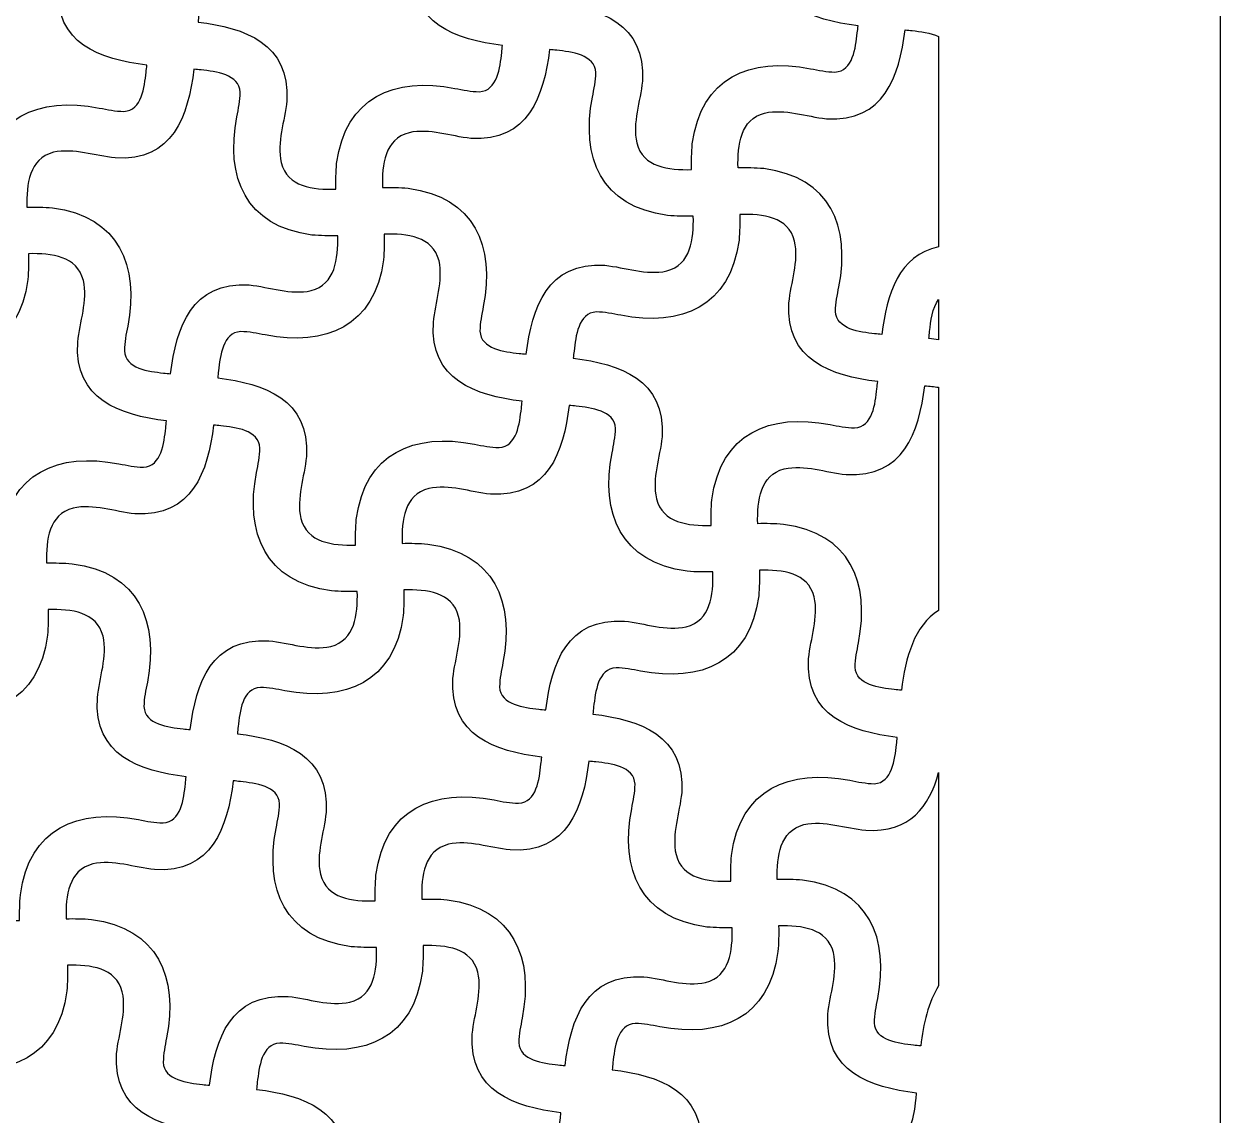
# Model space of a CAD drawing. Header units: centimetres. Extents: x 21.4 to 26.3, y -9 to 9.
# Drawn here: x 23.76 to 26.264, y -0.349 to 1.933 of the extents above; entities that cross this region are included whole.
import ezdxf

# ---------------------------------------------------------------- set-up
doc = ezdxf.new("R2010")
doc.units = ezdxf.units.CM
doc.header["$MEASUREMENT"] = 0
doc.layers.add('layer 1', color=7, linetype='Continuous')

msp = doc.modelspace()

# ---------------------------------------------------------------- linework, layer by layer
at = {"layer": 'layer 1', "color": 250, "lineweight": 30}
for points, knots in [([(26.26393, 9.00077), (24.62756, 9.00077), (22.9912, 9.00077), (21.35484, 9.00077), (21.35484, 9.00077), (21.35484, 3.53168), (21.35484, -1.93741), (21.35484, -7.4065), (21.35484, -7.4065), (21.35485, -7.4065), (21.35487, -7.4065), (21.35488, -7.4065), (21.35488, -7.4065), (21.35488, -7.93741), (21.35488, -8.46832), (21.35488, -8.99923), (21.35488, -8.99923), (21.54579, -8.99923), (21.7367, -8.99923), (21.92761, -8.99923), (21.92761, -8.99923), (21.92761, -8.91741), (21.92761, -8.83559), (21.92761, -8.75378), (21.92761, -8.75378), (22.12955, -8.75378), (22.33149, -8.75378), (22.53343, -8.75378), (22.53343, -8.75378), (22.53343, -8.5939), (22.53343, -8.43402), (22.53343, -8.27413), (22.53343, -8.27413), (22.61512, -8.27251), (22.69682, -8.27088), (22.77852, -8.26924), (22.77852, -8.26924), (22.79303, -8.31061), (22.81203, -8.34649), (22.84361, -8.37815), (22.84361, -8.37815), (22.87451, -8.40916), (22.90645, -8.42833), (22.94397, -8.43705), (22.94397, -8.43705), (22.99363, -8.4486), (23.04607, -8.44357), (23.08592, -8.4088), (23.08592, -8.4088), (23.1245, -8.37513), (23.14676, -8.32123), (23.15475, -8.2698), (23.15475, -8.2698), (23.17757, -8.27211), (23.19699, -8.27158), (23.2153, -8.26896), (23.2153, -8.26896), (23.30666, -8.25588), (23.34982, -8.19807), (23.35753, -8.11089), (23.35753, -8.11089), (23.35942, -8.08953), (23.35792, -8.06844), (23.35113, -8.04988), (23.35113, -8.04988), (23.35257, -8.05023), (23.354, -8.05059), (23.35544, -8.05095), (23.35544, -8.05095), (23.38768, -8.0621), (23.41992, -8.07324), (23.45216, -8.08439), (23.45216, -8.08439), (23.47151, -8.28195), (23.62407, -8.43577), (23.8094, -8.43577), (23.8094, -8.43577), (23.99474, -8.43577), (24.1473, -8.28195), (24.16664, -8.08439), (24.16664, -8.08439), (24.19889, -8.07324), (24.23113, -8.0621), (24.26337, -8.05095), (24.26337, -8.05095), (24.2648, -8.05059), (24.26624, -8.05023), (24.26767, -8.04988), (24.26767, -8.04988), (24.26089, -8.06844), (24.25938, -8.08953), (24.26127, -8.11089), (24.26127, -8.11089), (24.26899, -8.19807), (24.31214, -8.25588), (24.40351, -8.26896), (24.40351, -8.26896), (24.42182, -8.27158), (24.44123, -8.27211), (24.46405, -8.2698), (24.46405, -8.2698), (24.47205, -8.32123), (24.49431, -8.37513), (24.53288, -8.4088), (24.53288, -8.4088), (24.57274, -8.44357), (24.62518, -8.4486), (24.67483, -8.43705), (24.67483, -8.43705), (24.71235, -8.42833), (24.74429, -8.40916), (24.7752, -8.37815), (24.7752, -8.37815), (24.80677, -8.34649), (24.82578, -8.31061), (24.84029, -8.26924), (24.84029, -8.26924), (24.92198, -8.27088), (25.00368, -8.27251), (25.08538, -8.27413), (25.08538, -8.27413), (25.08538, -8.43402), (25.08538, -8.5939), (25.08538, -8.75378), (25.08538, -8.75378), (25.28732, -8.75378), (25.48926, -8.75378), (25.6912, -8.75378), (25.6912, -8.75378), (25.6912, -8.83559), (25.6912, -8.91741), (25.6912, -8.99923), (25.6912, -8.99923), (25.88211, -8.99923), (26.07302, -8.99923), (26.26393, -8.99923), (26.26393, -8.99923), (26.26393, -8.46832), (26.26393, -7.93741), (26.26393, -7.4065), (26.26393, -7.4065), (26.26393, -1.93741), (26.26393, 3.53168), (26.26393, 9.00077)], [0, 0, 0, 0, 0.027027, 0.027027, 0.027027, 0.027027, 0.0540541, 0.0540541, 0.0540541, 0.0540541, 0.0810811, 0.0810811, 0.0810811, 0.0810811, 0.1081081, 0.1081081, 0.1081081, 0.1081081, 0.1351351, 0.1351351, 0.1351351, 0.1351351, 0.1621622, 0.1621622, 0.1621622, 0.1621622, 0.1891892, 0.1891892, 0.1891892, 0.1891892, 0.2162162, 0.2162162, 0.2162162, 0.2162162, 0.2432432, 0.2432432, 0.2432432, 0.2432432, 0.2702703, 0.2702703, 0.2702703, 0.2702703, 0.2972973, 0.2972973, 0.2972973, 0.2972973, 0.3243243, 0.3243243, 0.3243243, 0.3243243, 0.3513514, 0.3513514, 0.3513514, 0.3513514, 0.3783784, 0.3783784, 0.3783784, 0.3783784, 0.4054054, 0.4054054, 0.4054054, 0.4054054, 0.4324324, 0.4324324, 0.4324324, 0.4324324, 0.4594595, 0.4594595, 0.4594595, 0.4594595, 0.4864865, 0.4864865, 0.4864865, 0.4864865, 0.5135135, 0.5135135, 0.5135135, 0.5135135, 0.5405405, 0.5405405, 0.5405405, 0.5405405, 0.5675676, 0.5675676, 0.5675676, 0.5675676, 0.5945946, 0.5945946, 0.5945946, 0.5945946, 0.6216216, 0.6216216, 0.6216216, 0.6216216, 0.6486486, 0.6486486, 0.6486486, 0.6486486, 0.6756757, 0.6756757, 0.6756757, 0.6756757, 0.7027027, 0.7027027, 0.7027027, 0.7027027, 0.7297297, 0.7297297, 0.7297297, 0.7297297, 0.7567568, 0.7567568, 0.7567568, 0.7567568, 0.7837838, 0.7837838, 0.7837838, 0.7837838, 0.8108108, 0.8108108, 0.8108108, 0.8108108, 0.8378378, 0.8378378, 0.8378378, 0.8378378, 0.8648649, 0.8648649, 0.8648649, 0.8648649, 0.8918919, 0.8918919, 0.8918919, 0.8918919, 0.9189189, 0.9189189, 0.9189189, 0.9189189, 0.9459459, 0.9459459, 0.9459459, 0.9459459, 1, 1, 1, 1]), ([(25.15763, 1.62872), (25.10921, 1.62758), (25.05632, 1.63353), (25.04285, 1.68442), (25.04285, 1.68442), (25.03345, 1.72727), (25.05041, 1.77107), (25.0547, 1.81372), (25.0547, 1.81372), (25.06192, 1.93419), (24.96685, 1.96634), (24.86898, 1.97848), (24.86898, 1.97848), (24.86944, 1.98353), (24.86994, 1.98851), (24.87049, 1.99342), (24.87049, 1.99342), (24.87402, 2.02379), (24.87918, 2.07353), (24.91726, 2.07531), (24.91726, 2.07531), (24.93456, 2.07512), (24.95148, 2.07157), (24.96841, 2.06828), (24.96841, 2.06828), (25.09467, 2.04395), (25.19777, 2.08594), (25.21597, 2.22557), (25.21597, 2.22557), (25.21752, 2.24357), (25.21771, 2.26145), (25.21741, 2.27935), (25.21741, 2.27935), (25.26584, 2.28048), (25.31873, 2.27455), (25.3322, 2.22365), (25.3322, 2.22365), (25.3416, 2.18079), (25.32463, 2.13699), (25.32034, 2.09435), (25.32034, 2.09435), (25.31313, 1.97387), (25.4082, 1.94172), (25.50607, 1.92958), (25.50607, 1.92958), (25.50561, 1.92455), (25.50511, 1.91956), (25.50456, 1.91465), (25.50456, 1.91465), (25.50102, 1.88427), (25.49586, 1.83453), (25.45779, 1.83275), (25.45779, 1.83275), (25.44049, 1.83294), (25.42357, 1.83649), (25.40663, 1.83977), (25.40663, 1.83977), (25.28038, 1.86411), (25.17728, 1.82213), (25.15908, 1.6825), (25.15908, 1.6825), (25.15752, 1.6645), (25.15733, 1.64662), (25.15763, 1.62872)], [0, 0, 0, 0, 0.0588235, 0.0588235, 0.0588235, 0.0588235, 0.1176471, 0.1176471, 0.1176471, 0.1176471, 0.1764706, 0.1764706, 0.1764706, 0.1764706, 0.2352941, 0.2352941, 0.2352941, 0.2352941, 0.2941176, 0.2941176, 0.2941176, 0.2941176, 0.3529412, 0.3529412, 0.3529412, 0.3529412, 0.4117647, 0.4117647, 0.4117647, 0.4117647, 0.4705882, 0.4705882, 0.4705882, 0.4705882, 0.5294118, 0.5294118, 0.5294118, 0.5294118, 0.5882353, 0.5882353, 0.5882353, 0.5882353, 0.6470588, 0.6470588, 0.6470588, 0.6470588, 0.7058824, 0.7058824, 0.7058824, 0.7058824, 0.7647059, 0.7647059, 0.7647059, 0.7647059, 0.8235294, 0.8235294, 0.8235294, 0.8235294, 0.8823529, 0.8823529, 0.8823529, 0.8823529, 1, 1, 1, 1]), ([(24.47306, 2.23825), (24.52149, 2.23938), (24.57437, 2.23344), (24.58785, 2.18254), (24.58785, 2.18254), (24.59725, 2.13969), (24.58028, 2.09589), (24.57599, 2.05324), (24.57599, 2.05324), (24.56877, 1.93276), (24.66385, 1.90062), (24.76172, 1.88847), (24.76172, 1.88847), (24.76126, 1.88344), (24.76076, 1.87845), (24.76021, 1.87354), (24.76021, 1.87354), (24.75668, 1.84316), (24.75151, 1.79343), (24.71344, 1.79164), (24.71344, 1.79164), (24.69614, 1.79184), (24.67921, 1.7954), (24.66229, 1.79867), (24.66229, 1.79867), (24.53603, 1.82301), (24.43293, 1.78103), (24.41472, 1.64139), (24.41472, 1.64139), (24.41317, 1.62339), (24.41298, 1.60551), (24.41327, 1.58761), (24.41327, 1.58761), (24.36486, 1.58648), (24.31197, 1.59242), (24.29849, 1.64331), (24.29849, 1.64331), (24.28909, 1.68617), (24.30607, 1.72996), (24.31035, 1.77262), (24.31035, 1.77262), (24.31757, 1.89309), (24.2225, 1.92524), (24.12463, 1.93738), (24.12463, 1.93738), (24.12509, 1.94242), (24.12558, 1.94741), (24.12613, 1.95232), (24.12613, 1.95232), (24.12966, 1.98269), (24.13484, 2.03242), (24.17291, 2.03421), (24.17291, 2.03421), (24.19021, 2.03401), (24.20713, 2.03046), (24.22406, 2.02718), (24.22406, 2.02718), (24.35031, 2.00285), (24.45342, 2.04483), (24.47161, 2.18447), (24.47161, 2.18447), (24.47317, 2.20246), (24.47336, 2.22034), (24.47306, 2.23825)], [0, 0, 0, 0, 0.0588235, 0.0588235, 0.0588235, 0.0588235, 0.1176471, 0.1176471, 0.1176471, 0.1176471, 0.1764706, 0.1764706, 0.1764706, 0.1764706, 0.2352941, 0.2352941, 0.2352941, 0.2352941, 0.2941176, 0.2941176, 0.2941176, 0.2941176, 0.3529412, 0.3529412, 0.3529412, 0.3529412, 0.4117647, 0.4117647, 0.4117647, 0.4117647, 0.4705882, 0.4705882, 0.4705882, 0.4705882, 0.5294118, 0.5294118, 0.5294118, 0.5294118, 0.5882353, 0.5882353, 0.5882353, 0.5882353, 0.6470588, 0.6470588, 0.6470588, 0.6470588, 0.7058824, 0.7058824, 0.7058824, 0.7058824, 0.7647059, 0.7647059, 0.7647059, 0.7647059, 0.8235294, 0.8235294, 0.8235294, 0.8235294, 0.8823529, 0.8823529, 0.8823529, 0.8823529, 1, 1, 1, 1]), ([(23.66893, 1.5465), (23.62051, 1.54537), (23.56762, 1.55131), (23.55415, 1.6022), (23.55415, 1.6022), (23.54475, 1.64505), (23.56172, 1.68885), (23.56601, 1.7315), (23.56601, 1.7315), (23.57322, 1.85198), (23.47815, 1.88413), (23.38027, 1.89627), (23.38027, 1.89627), (23.38074, 1.90131), (23.38124, 1.9063), (23.38178, 1.9112), (23.38178, 1.9112), (23.38532, 1.94158), (23.39049, 1.99131), (23.42856, 1.9931), (23.42856, 1.9931), (23.44586, 1.9929), (23.46278, 1.98935), (23.47971, 1.98606), (23.47971, 1.98606), (23.60597, 1.96173), (23.70907, 2.00372), (23.72726, 2.14336), (23.72726, 2.14336), (23.72882, 2.16135), (23.72902, 2.17923), (23.72871, 2.19714), (23.72871, 2.19714), (23.77714, 2.19827), (23.83003, 2.19233), (23.8435, 2.14144), (23.8435, 2.14144), (23.8529, 2.09857), (23.83593, 2.05479), (23.83165, 2.01214), (23.83165, 2.01214), (23.82443, 1.89165), (23.91949, 1.85951), (24.01737, 1.84736), (24.01737, 1.84736), (24.01691, 1.84233), (24.01641, 1.83734), (24.01586, 1.83243), (24.01586, 1.83243), (24.01232, 1.80206), (24.00716, 1.75233), (23.96909, 1.75053), (23.96909, 1.75053), (23.95178, 1.75074), (23.93486, 1.75429), (23.91793, 1.75757), (23.91793, 1.75757), (23.79168, 1.78191), (23.68858, 1.73991), (23.67038, 1.60028), (23.67038, 1.60028), (23.66883, 1.58228), (23.66863, 1.56441), (23.66893, 1.5465)], [0, 0, 0, 0, 0.0588235, 0.0588235, 0.0588235, 0.0588235, 0.1176471, 0.1176471, 0.1176471, 0.1176471, 0.1764706, 0.1764706, 0.1764706, 0.1764706, 0.2352941, 0.2352941, 0.2352941, 0.2352941, 0.2941176, 0.2941176, 0.2941176, 0.2941176, 0.3529412, 0.3529412, 0.3529412, 0.3529412, 0.4117647, 0.4117647, 0.4117647, 0.4117647, 0.4705882, 0.4705882, 0.4705882, 0.4705882, 0.5294118, 0.5294118, 0.5294118, 0.5294118, 0.5882353, 0.5882353, 0.5882353, 0.5882353, 0.6470588, 0.6470588, 0.6470588, 0.6470588, 0.7058824, 0.7058824, 0.7058824, 0.7058824, 0.7647059, 0.7647059, 0.7647059, 0.7647059, 0.8235294, 0.8235294, 0.8235294, 0.8235294, 0.8823529, 0.8823529, 0.8823529, 0.8823529, 1, 1, 1, 1]), ([(25.67482, 1.46685), (25.67482, 1.61375), (25.67482, 1.76064), (25.67482, 1.90754), (25.67482, 1.90754), (25.65777, 1.91519), (25.63593, 1.91756), (25.61964, 1.91945), (25.61964, 1.91945), (25.61473, 1.92), (25.60974, 1.9205), (25.6047, 1.92096), (25.6047, 1.92096), (25.59256, 1.82309), (25.56041, 1.72802), (25.43994, 1.73524), (25.43994, 1.73524), (25.39729, 1.73952), (25.35349, 1.75649), (25.31063, 1.74709), (25.31063, 1.74709), (25.25974, 1.73361), (25.2538, 1.68073), (25.25493, 1.6323), (25.25493, 1.6323), (25.27283, 1.6326), (25.29071, 1.63242), (25.30871, 1.63086), (25.30871, 1.63086), (25.44835, 1.61266), (25.49033, 1.50956), (25.466, 1.3833), (25.466, 1.3833), (25.46272, 1.36637), (25.45916, 1.34945), (25.45896, 1.33214), (25.45896, 1.33214), (25.46076, 1.29408), (25.51049, 1.28891), (25.54086, 1.28537), (25.54086, 1.28537), (25.54577, 1.28483), (25.55076, 1.28432), (25.5558, 1.28387), (25.5558, 1.28387), (25.56623, 1.36798), (25.59145, 1.45004), (25.67482, 1.46685)], [0, 0, 0, 0, 0.0769231, 0.0769231, 0.0769231, 0.0769231, 0.1538462, 0.1538462, 0.1538462, 0.1538462, 0.2307692, 0.2307692, 0.2307692, 0.2307692, 0.3076923, 0.3076923, 0.3076923, 0.3076923, 0.3846154, 0.3846154, 0.3846154, 0.3846154, 0.4615385, 0.4615385, 0.4615385, 0.4615385, 0.5384615, 0.5384615, 0.5384615, 0.5384615, 0.6153846, 0.6153846, 0.6153846, 0.6153846, 0.6923077, 0.6923077, 0.6923077, 0.6923077, 0.7692308, 0.7692308, 0.7692308, 0.7692308, 0.8461538, 0.8461538, 0.8461538, 0.8461538, 1, 1, 1, 1]), ([(24.51058, 1.59119), (24.50945, 1.63962), (24.51539, 1.69251), (24.56629, 1.70599), (24.56629, 1.70599), (24.60914, 1.71539), (24.65294, 1.69841), (24.69558, 1.69412), (24.69558, 1.69412), (24.81607, 1.68691), (24.84821, 1.78198), (24.86035, 1.87986), (24.86035, 1.87986), (24.86539, 1.8794), (24.87037, 1.87889), (24.87528, 1.87835), (24.87528, 1.87835), (24.90566, 1.87481), (24.95539, 1.86964), (24.95719, 1.83158), (24.95719, 1.83158), (24.95699, 1.81427), (24.95344, 1.79735), (24.95015, 1.78042), (24.95015, 1.78042), (24.92581, 1.65416), (24.9678, 1.55106), (25.10744, 1.53287), (25.10744, 1.53287), (25.12544, 1.53131), (25.14331, 1.53111), (25.16122, 1.53141), (25.16122, 1.53141), (25.16234, 1.48298), (25.15641, 1.43011), (25.10552, 1.41662), (25.10552, 1.41662), (25.06266, 1.40722), (25.01887, 1.42419), (24.97621, 1.42848), (24.97621, 1.42848), (24.85575, 1.4357), (24.8236, 1.34063), (24.81145, 1.24275), (24.81145, 1.24275), (24.80641, 1.24322), (24.80143, 1.24372), (24.79652, 1.24426), (24.79652, 1.24426), (24.76614, 1.2478), (24.71641, 1.25297), (24.71462, 1.29104), (24.71462, 1.29104), (24.71481, 1.30833), (24.71836, 1.32527), (24.72165, 1.34219), (24.72165, 1.34219), (24.74599, 1.46845), (24.70399, 1.57155), (24.56435, 1.58975), (24.56435, 1.58975), (24.54636, 1.5913), (24.52849, 1.59149), (24.51058, 1.59119)], [0, 0, 0, 0, 0.0588235, 0.0588235, 0.0588235, 0.0588235, 0.1176471, 0.1176471, 0.1176471, 0.1176471, 0.1764706, 0.1764706, 0.1764706, 0.1764706, 0.2352941, 0.2352941, 0.2352941, 0.2352941, 0.2941176, 0.2941176, 0.2941176, 0.2941176, 0.3529412, 0.3529412, 0.3529412, 0.3529412, 0.4117647, 0.4117647, 0.4117647, 0.4117647, 0.4705882, 0.4705882, 0.4705882, 0.4705882, 0.5294118, 0.5294118, 0.5294118, 0.5294118, 0.5882353, 0.5882353, 0.5882353, 0.5882353, 0.6470588, 0.6470588, 0.6470588, 0.6470588, 0.7058824, 0.7058824, 0.7058824, 0.7058824, 0.7647059, 0.7647059, 0.7647059, 0.7647059, 0.8235294, 0.8235294, 0.8235294, 0.8235294, 0.8823529, 0.8823529, 0.8823529, 0.8823529, 1, 1, 1, 1]), ([(23.76624, 1.55009), (23.76511, 1.59851), (23.77104, 1.65139), (23.82193, 1.66488), (23.82193, 1.66488), (23.86479, 1.67428), (23.90859, 1.6573), (23.95124, 1.65302), (23.95124, 1.65302), (24.07171, 1.6458), (24.10387, 1.74088), (24.116, 1.83874), (24.116, 1.83874), (24.12105, 1.83829), (24.12603, 1.83779), (24.13093, 1.83724), (24.13093, 1.83724), (24.16132, 1.8337), (24.21104, 1.82853), (24.21284, 1.79047), (24.21284, 1.79047), (24.21263, 1.77317), (24.20909, 1.75624), (24.2058, 1.73931), (24.2058, 1.73931), (24.18147, 1.61305), (24.22346, 1.50996), (24.36309, 1.49175), (24.36309, 1.49175), (24.38109, 1.4902), (24.39896, 1.49001), (24.41687, 1.49031), (24.41687, 1.49031), (24.41799, 1.44188), (24.41207, 1.389), (24.36116, 1.37551), (24.36116, 1.37551), (24.31831, 1.36611), (24.27452, 1.38309), (24.23187, 1.38738), (24.23187, 1.38738), (24.11139, 1.39459), (24.07924, 1.29952), (24.0671, 1.20165), (24.0671, 1.20165), (24.06206, 1.2021), (24.05708, 1.20261), (24.05217, 1.20315), (24.05217, 1.20315), (24.02179, 1.20669), (23.97206, 1.21186), (23.97027, 1.24994), (23.97027, 1.24994), (23.97046, 1.26723), (23.97402, 1.28415), (23.9773, 1.30109), (23.9773, 1.30109), (24.00164, 1.42734), (23.95965, 1.53044), (23.82001, 1.54864), (23.82001, 1.54864), (23.80201, 1.5502), (23.78414, 1.55039), (23.76624, 1.55009)], [0, 0, 0, 0, 0.0588235, 0.0588235, 0.0588235, 0.0588235, 0.1176471, 0.1176471, 0.1176471, 0.1176471, 0.1764706, 0.1764706, 0.1764706, 0.1764706, 0.2352941, 0.2352941, 0.2352941, 0.2352941, 0.2941176, 0.2941176, 0.2941176, 0.2941176, 0.3529412, 0.3529412, 0.3529412, 0.3529412, 0.4117647, 0.4117647, 0.4117647, 0.4117647, 0.4705882, 0.4705882, 0.4705882, 0.4705882, 0.5294118, 0.5294118, 0.5294118, 0.5294118, 0.5882353, 0.5882353, 0.5882353, 0.5882353, 0.6470588, 0.6470588, 0.6470588, 0.6470588, 0.7058824, 0.7058824, 0.7058824, 0.7058824, 0.7647059, 0.7647059, 0.7647059, 0.7647059, 0.8235294, 0.8235294, 0.8235294, 0.8235294, 0.8823529, 0.8823529, 0.8823529, 0.8823529, 1, 1, 1, 1]), ([(25.25852, 1.535), (25.30694, 1.53613), (25.35983, 1.5302), (25.37331, 1.4793), (25.37331, 1.4793), (25.38271, 1.43645), (25.36574, 1.39265), (25.36145, 1.35), (25.36145, 1.35), (25.35423, 1.22953), (25.4493, 1.19737), (25.54718, 1.18523), (25.54718, 1.18523), (25.54672, 1.18019), (25.54621, 1.17521), (25.54567, 1.1703), (25.54567, 1.1703), (25.54213, 1.13992), (25.53697, 1.09019), (25.4989, 1.08841), (25.4989, 1.08841), (25.48159, 1.08861), (25.46467, 1.09215), (25.44774, 1.09543), (25.44774, 1.09543), (25.32148, 1.11977), (25.21838, 1.07778), (25.20019, 0.93815), (25.20019, 0.93815), (25.19863, 0.92015), (25.19843, 0.90227), (25.19874, 0.88436), (25.19874, 0.88436), (25.15031, 0.88323), (25.09743, 0.88917), (25.08395, 0.94007), (25.08395, 0.94007), (25.07455, 0.98293), (25.09152, 1.02671), (25.09581, 1.06937), (25.09581, 1.06937), (25.10302, 1.18985), (25.00796, 1.22199), (24.91008, 1.23414), (24.91008, 1.23414), (24.91054, 1.23917), (24.91104, 1.24416), (24.91159, 1.24907), (24.91159, 1.24907), (24.91513, 1.27944), (24.92029, 1.32917), (24.95836, 1.33097), (24.95836, 1.33097), (24.97567, 1.33077), (24.99259, 1.32722), (25.00952, 1.32393), (25.00952, 1.32393), (25.13577, 1.2996), (25.23888, 1.34159), (25.25707, 1.48123), (25.25707, 1.48123), (25.25862, 1.49922), (25.25882, 1.5171), (25.25852, 1.535)], [0, 0, 0, 0, 0.0588235, 0.0588235, 0.0588235, 0.0588235, 0.1176471, 0.1176471, 0.1176471, 0.1176471, 0.1764706, 0.1764706, 0.1764706, 0.1764706, 0.2352941, 0.2352941, 0.2352941, 0.2352941, 0.2941176, 0.2941176, 0.2941176, 0.2941176, 0.3529412, 0.3529412, 0.3529412, 0.3529412, 0.4117647, 0.4117647, 0.4117647, 0.4117647, 0.4705882, 0.4705882, 0.4705882, 0.4705882, 0.5294118, 0.5294118, 0.5294118, 0.5294118, 0.5882353, 0.5882353, 0.5882353, 0.5882353, 0.6470588, 0.6470588, 0.6470588, 0.6470588, 0.7058824, 0.7058824, 0.7058824, 0.7058824, 0.7647059, 0.7647059, 0.7647059, 0.7647059, 0.8235294, 0.8235294, 0.8235294, 0.8235294, 0.8823529, 0.8823529, 0.8823529, 0.8823529, 1, 1, 1, 1]), ([(24.51417, 1.49389), (24.56259, 1.49502), (24.61548, 1.48908), (24.62896, 1.43819), (24.62896, 1.43819), (24.63836, 1.39534), (24.62139, 1.35154), (24.6171, 1.30888), (24.6171, 1.30888), (24.60988, 1.18841), (24.70495, 1.15627), (24.80283, 1.14412), (24.80283, 1.14412), (24.80236, 1.13909), (24.80187, 1.13411), (24.80132, 1.1292), (24.80132, 1.1292), (24.79778, 1.09881), (24.79261, 1.04908), (24.75454, 1.04729), (24.75454, 1.04729), (24.73724, 1.04749), (24.72032, 1.05104), (24.70339, 1.05432), (24.70339, 1.05432), (24.57714, 1.07865), (24.47404, 1.03667), (24.45584, 0.89705), (24.45584, 0.89705), (24.45428, 0.87904), (24.45409, 0.86116), (24.45439, 0.84326), (24.45439, 0.84326), (24.40597, 0.84212), (24.35308, 0.84807), (24.3396, 0.89897), (24.3396, 0.89897), (24.3302, 0.94182), (24.34717, 0.98561), (24.35146, 1.02826), (24.35146, 1.02826), (24.35868, 1.14874), (24.2636, 1.18088), (24.16574, 1.19303), (24.16574, 1.19303), (24.1662, 1.19807), (24.16669, 1.20305), (24.16724, 1.20796), (24.16724, 1.20796), (24.17078, 1.23834), (24.17594, 1.28807), (24.21401, 1.28986), (24.21401, 1.28986), (24.23131, 1.28966), (24.24824, 1.28612), (24.26517, 1.28283), (24.26517, 1.28283), (24.39143, 1.25849), (24.49452, 1.30048), (24.51272, 1.44011), (24.51272, 1.44011), (24.51428, 1.45811), (24.51447, 1.47599), (24.51417, 1.49389)], [0, 0, 0, 0, 0.0588235, 0.0588235, 0.0588235, 0.0588235, 0.1176471, 0.1176471, 0.1176471, 0.1176471, 0.1764706, 0.1764706, 0.1764706, 0.1764706, 0.2352941, 0.2352941, 0.2352941, 0.2352941, 0.2941176, 0.2941176, 0.2941176, 0.2941176, 0.3529412, 0.3529412, 0.3529412, 0.3529412, 0.4117647, 0.4117647, 0.4117647, 0.4117647, 0.4705882, 0.4705882, 0.4705882, 0.4705882, 0.5294118, 0.5294118, 0.5294118, 0.5294118, 0.5882353, 0.5882353, 0.5882353, 0.5882353, 0.6470588, 0.6470588, 0.6470588, 0.6470588, 0.7058824, 0.7058824, 0.7058824, 0.7058824, 0.7647059, 0.7647059, 0.7647059, 0.7647059, 0.8235294, 0.8235294, 0.8235294, 0.8235294, 0.8823529, 0.8823529, 0.8823529, 0.8823529, 1, 1, 1, 1]), ([(23.71004, 0.80215), (23.66161, 0.80102), (23.60873, 0.80696), (23.59525, 0.85786), (23.59525, 0.85786), (23.58585, 0.90071), (23.60282, 0.94451), (23.60712, 0.98715), (23.60712, 0.98715), (23.61434, 1.10763), (23.51926, 1.13978), (23.42138, 1.15192), (23.42138, 1.15192), (23.42185, 1.15697), (23.42235, 1.16195), (23.42289, 1.16685), (23.42289, 1.16685), (23.42643, 1.19723), (23.4316, 1.24697), (23.46966, 1.24875), (23.46966, 1.24875), (23.48697, 1.24855), (23.5039, 1.24501), (23.52082, 1.24172), (23.52082, 1.24172), (23.64708, 1.21739), (23.75018, 1.25938), (23.76837, 1.39901), (23.76837, 1.39901), (23.76993, 1.417), (23.77012, 1.43488), (23.76982, 1.4528), (23.76982, 1.4528), (23.81824, 1.45392), (23.87114, 1.44798), (23.88461, 1.39708), (23.88461, 1.39708), (23.89402, 1.35423), (23.87704, 1.31043), (23.87275, 1.26778), (23.87275, 1.26778), (23.86553, 1.14731), (23.9606, 1.11516), (24.05848, 1.10301), (24.05848, 1.10301), (24.05801, 1.09797), (24.05753, 1.09299), (24.05697, 1.08809), (24.05697, 1.08809), (24.05343, 1.05771), (24.04827, 1.00797), (24.0102, 1.00619), (24.0102, 1.00619), (23.9929, 1.00638), (23.97597, 1.00994), (23.95904, 1.01321), (23.95904, 1.01321), (23.83278, 1.03755), (23.72968, 0.99556), (23.71149, 0.85593), (23.71149, 0.85593), (23.70993, 0.83793), (23.70973, 0.82005), (23.71004, 0.80215)], [0, 0, 0, 0, 0.0588235, 0.0588235, 0.0588235, 0.0588235, 0.1176471, 0.1176471, 0.1176471, 0.1176471, 0.1764706, 0.1764706, 0.1764706, 0.1764706, 0.2352941, 0.2352941, 0.2352941, 0.2352941, 0.2941176, 0.2941176, 0.2941176, 0.2941176, 0.3529412, 0.3529412, 0.3529412, 0.3529412, 0.4117647, 0.4117647, 0.4117647, 0.4117647, 0.4705882, 0.4705882, 0.4705882, 0.4705882, 0.5294118, 0.5294118, 0.5294118, 0.5294118, 0.5882353, 0.5882353, 0.5882353, 0.5882353, 0.6470588, 0.6470588, 0.6470588, 0.6470588, 0.7058824, 0.7058824, 0.7058824, 0.7058824, 0.7647059, 0.7647059, 0.7647059, 0.7647059, 0.8235294, 0.8235294, 0.8235294, 0.8235294, 0.8823529, 0.8823529, 0.8823529, 0.8823529, 1, 1, 1, 1]), ([(25.67482, 1.27238), (25.67482, 1.30068), (25.67482, 1.32897), (25.67482, 1.35728), (25.67482, 1.35728), (25.66144, 1.33981), (25.65832, 1.3106), (25.65594, 1.29018), (25.65594, 1.29018), (25.65539, 1.28527), (25.65489, 1.28028), (25.65444, 1.27524), (25.65444, 1.27524), (25.66125, 1.2744), (25.66805, 1.27345), (25.67482, 1.27238)], [0, 0, 0, 0, 0.2, 0.2, 0.2, 0.2, 0.4, 0.4, 0.4, 0.4, 0.6, 0.6, 0.6, 0.6, 1, 1, 1, 1]), ([(25.67482, 0.70653), (25.67482, 0.86214), (25.67482, 1.01777), (25.67482, 1.1734), (25.67482, 1.1734), (25.66986, 1.17406), (25.6651, 1.1746), (25.66074, 1.1751), (25.66074, 1.1751), (25.65583, 1.17565), (25.65085, 1.17615), (25.64581, 1.17662), (25.64581, 1.17662), (25.63367, 1.07875), (25.60151, 0.98366), (25.48104, 0.99089), (25.48104, 0.99089), (25.4384, 0.99517), (25.39459, 1.01214), (25.35174, 1.00275), (25.35174, 1.00275), (25.30085, 0.98926), (25.29492, 0.93638), (25.29604, 0.88796), (25.29604, 0.88796), (25.31395, 0.88826), (25.33182, 0.88806), (25.34982, 0.8865), (25.34982, 0.8865), (25.48945, 0.86831), (25.53144, 0.76521), (25.50711, 0.63895), (25.50711, 0.63895), (25.50382, 0.62202), (25.50027, 0.6051), (25.50007, 0.5878), (25.50007, 0.5878), (25.50187, 0.54973), (25.5516, 0.54456), (25.58197, 0.54103), (25.58197, 0.54103), (25.58688, 0.54047), (25.59187, 0.53998), (25.5969, 0.53951), (25.5969, 0.53951), (25.60537, 0.60783), (25.62361, 0.67477), (25.67482, 0.70653)], [0, 0, 0, 0, 0.0769231, 0.0769231, 0.0769231, 0.0769231, 0.1538462, 0.1538462, 0.1538462, 0.1538462, 0.2307692, 0.2307692, 0.2307692, 0.2307692, 0.3076923, 0.3076923, 0.3076923, 0.3076923, 0.3846154, 0.3846154, 0.3846154, 0.3846154, 0.4615385, 0.4615385, 0.4615385, 0.4615385, 0.5384615, 0.5384615, 0.5384615, 0.5384615, 0.6153846, 0.6153846, 0.6153846, 0.6153846, 0.6923077, 0.6923077, 0.6923077, 0.6923077, 0.7692308, 0.7692308, 0.7692308, 0.7692308, 0.8461538, 0.8461538, 0.8461538, 0.8461538, 1, 1, 1, 1]), ([(24.55169, 0.84684), (24.55056, 0.89527), (24.5565, 0.94815), (24.60739, 0.96163), (24.60739, 0.96163), (24.65025, 0.97103), (24.69405, 0.95407), (24.73669, 0.94977), (24.73669, 0.94977), (24.85717, 0.94255), (24.88932, 1.03763), (24.90146, 1.1355), (24.90146, 1.1355), (24.9065, 1.13504), (24.91148, 1.13454), (24.91639, 1.13399), (24.91639, 1.13399), (24.94678, 1.13046), (24.99651, 1.12529), (24.9983, 1.08722), (24.9983, 1.08722), (24.9981, 1.06992), (24.99454, 1.05299), (24.99127, 1.03606), (24.99127, 1.03606), (24.96693, 0.90981), (25.00891, 0.80671), (25.14855, 0.78851), (25.14855, 0.78851), (25.16654, 0.78696), (25.18441, 0.78676), (25.20232, 0.78706), (25.20232, 0.78706), (25.20346, 0.73863), (25.19752, 0.68576), (25.14662, 0.67228), (25.14662, 0.67228), (25.10377, 0.66288), (25.05997, 0.67984), (25.01732, 0.68413), (25.01732, 0.68413), (24.89685, 0.69136), (24.86469, 0.59628), (24.85256, 0.4984), (24.85256, 0.4984), (24.84751, 0.49887), (24.84253, 0.49937), (24.83762, 0.49992), (24.83762, 0.49992), (24.80725, 0.50344), (24.75751, 0.50862), (24.75573, 0.54669), (24.75573, 0.54669), (24.75592, 0.56399), (24.75947, 0.58091), (24.76276, 0.59785), (24.76276, 0.59785), (24.78709, 0.7241), (24.7451, 0.8272), (24.60547, 0.8454), (24.60547, 0.8454), (24.58747, 0.84695), (24.5696, 0.84715), (24.55169, 0.84684)], [0, 0, 0, 0, 0.0588235, 0.0588235, 0.0588235, 0.0588235, 0.1176471, 0.1176471, 0.1176471, 0.1176471, 0.1764706, 0.1764706, 0.1764706, 0.1764706, 0.2352941, 0.2352941, 0.2352941, 0.2352941, 0.2941176, 0.2941176, 0.2941176, 0.2941176, 0.3529412, 0.3529412, 0.3529412, 0.3529412, 0.4117647, 0.4117647, 0.4117647, 0.4117647, 0.4705882, 0.4705882, 0.4705882, 0.4705882, 0.5294118, 0.5294118, 0.5294118, 0.5294118, 0.5882353, 0.5882353, 0.5882353, 0.5882353, 0.6470588, 0.6470588, 0.6470588, 0.6470588, 0.7058824, 0.7058824, 0.7058824, 0.7058824, 0.7647059, 0.7647059, 0.7647059, 0.7647059, 0.8235294, 0.8235294, 0.8235294, 0.8235294, 0.8823529, 0.8823529, 0.8823529, 0.8823529, 1, 1, 1, 1]), ([(24.45797, 0.74595), (24.4591, 0.69753), (24.45317, 0.64465), (24.40227, 0.63117), (24.40227, 0.63117), (24.35942, 0.62176), (24.31561, 0.63873), (24.27297, 0.64303), (24.27297, 0.64303), (24.1525, 0.65025), (24.12035, 0.55518), (24.1082, 0.4573), (24.1082, 0.4573), (24.10316, 0.45776), (24.09818, 0.45826), (24.09328, 0.45881), (24.09328, 0.45881), (24.0629, 0.46234), (24.01317, 0.46751), (24.01137, 0.50558), (24.01137, 0.50558), (24.01157, 0.52288), (24.01512, 0.53981), (24.01841, 0.55674), (24.01841, 0.55674), (24.04274, 0.68299), (24.00075, 0.78609), (23.86112, 0.80429), (23.86112, 0.80429), (23.84313, 0.80584), (23.82525, 0.80604), (23.80735, 0.80574), (23.80735, 0.80574), (23.80622, 0.85416), (23.81214, 0.90704), (23.86304, 0.92053), (23.86304, 0.92053), (23.9059, 0.92993), (23.9497, 0.91296), (23.99234, 0.90867), (23.99234, 0.90867), (24.11282, 0.90145), (24.14497, 0.99653), (24.15711, 1.0944), (24.15711, 1.0944), (24.16215, 1.09393), (24.16713, 1.09344), (24.17204, 1.09289), (24.17204, 1.09289), (24.20242, 1.08936), (24.25216, 1.08418), (24.25394, 1.04612), (24.25394, 1.04612), (24.25374, 1.02881), (24.2502, 1.01189), (24.24691, 0.99495), (24.24691, 0.99495), (24.22258, 0.8687), (24.26456, 0.7656), (24.4042, 0.74741), (24.4042, 0.74741), (24.4222, 0.74585), (24.44007, 0.74565), (24.45797, 0.74595)], [0, 0, 0, 0, 0.0588235, 0.0588235, 0.0588235, 0.0588235, 0.1176471, 0.1176471, 0.1176471, 0.1176471, 0.1764706, 0.1764706, 0.1764706, 0.1764706, 0.2352941, 0.2352941, 0.2352941, 0.2352941, 0.2941176, 0.2941176, 0.2941176, 0.2941176, 0.3529412, 0.3529412, 0.3529412, 0.3529412, 0.4117647, 0.4117647, 0.4117647, 0.4117647, 0.4705882, 0.4705882, 0.4705882, 0.4705882, 0.5294118, 0.5294118, 0.5294118, 0.5294118, 0.5882353, 0.5882353, 0.5882353, 0.5882353, 0.6470588, 0.6470588, 0.6470588, 0.6470588, 0.7058824, 0.7058824, 0.7058824, 0.7058824, 0.7647059, 0.7647059, 0.7647059, 0.7647059, 0.8235294, 0.8235294, 0.8235294, 0.8235294, 0.8823529, 0.8823529, 0.8823529, 0.8823529, 1, 1, 1, 1]), ([(25.29962, 0.79066), (25.34805, 0.79178), (25.40093, 0.78585), (25.41441, 0.73495), (25.41441, 0.73495), (25.42382, 0.69209), (25.40685, 0.64829), (25.40256, 0.60565), (25.40256, 0.60565), (25.39534, 0.48517), (25.49041, 0.45303), (25.58829, 0.44088), (25.58829, 0.44088), (25.58782, 0.43584), (25.58732, 0.43086), (25.58677, 0.42595), (25.58677, 0.42595), (25.58324, 0.39557), (25.57807, 0.34585), (25.54, 0.34405), (25.54, 0.34405), (25.52271, 0.34425), (25.50577, 0.3478), (25.48885, 0.35108), (25.48885, 0.35108), (25.36259, 0.37542), (25.25949, 0.33343), (25.2413, 0.1938), (25.2413, 0.1938), (25.23974, 0.1758), (25.23954, 0.15793), (25.23985, 0.14002), (25.23985, 0.14002), (25.19142, 0.13889), (25.13853, 0.14482), (25.12505, 0.19572), (25.12505, 0.19572), (25.11565, 0.23857), (25.13263, 0.28237), (25.13692, 0.32502), (25.13692, 0.32502), (25.14413, 0.44549), (25.04906, 0.47764), (24.95119, 0.48978), (24.95119, 0.48978), (24.95164, 0.49483), (24.95215, 0.49981), (24.95269, 0.50472), (24.95269, 0.50472), (24.95623, 0.53509), (24.9614, 0.58483), (24.99946, 0.58661), (24.99946, 0.58661), (25.01677, 0.58642), (25.03369, 0.58287), (25.05063, 0.57959), (25.05063, 0.57959), (25.17689, 0.55525), (25.27999, 0.59724), (25.29818, 0.73687), (25.29818, 0.73687), (25.29973, 0.75487), (25.29993, 0.77275), (25.29962, 0.79066)], [0, 0, 0, 0, 0.0588235, 0.0588235, 0.0588235, 0.0588235, 0.1176471, 0.1176471, 0.1176471, 0.1176471, 0.1764706, 0.1764706, 0.1764706, 0.1764706, 0.2352941, 0.2352941, 0.2352941, 0.2352941, 0.2941176, 0.2941176, 0.2941176, 0.2941176, 0.3529412, 0.3529412, 0.3529412, 0.3529412, 0.4117647, 0.4117647, 0.4117647, 0.4117647, 0.4705882, 0.4705882, 0.4705882, 0.4705882, 0.5294118, 0.5294118, 0.5294118, 0.5294118, 0.5882353, 0.5882353, 0.5882353, 0.5882353, 0.6470588, 0.6470588, 0.6470588, 0.6470588, 0.7058824, 0.7058824, 0.7058824, 0.7058824, 0.7647059, 0.7647059, 0.7647059, 0.7647059, 0.8235294, 0.8235294, 0.8235294, 0.8235294, 0.8823529, 0.8823529, 0.8823529, 0.8823529, 1, 1, 1, 1]), ([(24.20684, 0.44868), (24.2073, 0.45372), (24.2078, 0.45871), (24.20835, 0.46361), (24.20835, 0.46361), (24.21188, 0.49398), (24.21705, 0.54372), (24.25512, 0.54551), (24.25512, 0.54551), (24.27243, 0.54532), (24.28935, 0.54176), (24.30627, 0.53848), (24.30627, 0.53848), (24.43253, 0.51415), (24.53563, 0.55613), (24.55382, 0.69577), (24.55382, 0.69577), (24.55539, 0.71376), (24.55557, 0.73164), (24.55527, 0.74954), (24.55527, 0.74954), (24.6037, 0.75067), (24.65659, 0.74474), (24.67006, 0.69384), (24.67006, 0.69384), (24.67947, 0.65099), (24.66249, 0.60719), (24.65821, 0.56454), (24.65821, 0.56454), (24.65099, 0.44406), (24.74606, 0.41192), (24.84394, 0.39977), (24.84394, 0.39977), (24.84348, 0.39474), (24.84297, 0.38975), (24.84243, 0.38484), (24.84243, 0.38484), (24.83888, 0.35446), (24.83372, 0.30473), (24.79565, 0.30294), (24.79565, 0.30294), (24.77836, 0.30314), (24.76143, 0.30668), (24.74449, 0.30997), (24.74449, 0.30997), (24.61824, 0.33431), (24.51514, 0.29233), (24.49694, 0.15269), (24.49694, 0.15269), (24.49539, 0.1347), (24.49519, 0.11682), (24.49549, 0.09891), (24.49549, 0.09891), (24.44707, 0.09778), (24.39419, 0.10372), (24.38071, 0.15461), (24.38071, 0.15461), (24.37131, 0.19747), (24.38827, 0.24126), (24.39257, 0.28392), (24.39257, 0.28392), (24.39978, 0.40439), (24.30471, 0.43653), (24.20684, 0.44868)], [0, 0, 0, 0, 0.0588235, 0.0588235, 0.0588235, 0.0588235, 0.1176471, 0.1176471, 0.1176471, 0.1176471, 0.1764706, 0.1764706, 0.1764706, 0.1764706, 0.2352941, 0.2352941, 0.2352941, 0.2352941, 0.2941176, 0.2941176, 0.2941176, 0.2941176, 0.3529412, 0.3529412, 0.3529412, 0.3529412, 0.4117647, 0.4117647, 0.4117647, 0.4117647, 0.4705882, 0.4705882, 0.4705882, 0.4705882, 0.5294118, 0.5294118, 0.5294118, 0.5294118, 0.5882353, 0.5882353, 0.5882353, 0.5882353, 0.6470588, 0.6470588, 0.6470588, 0.6470588, 0.7058824, 0.7058824, 0.7058824, 0.7058824, 0.7647059, 0.7647059, 0.7647059, 0.7647059, 0.8235294, 0.8235294, 0.8235294, 0.8235294, 0.8823529, 0.8823529, 0.8823529, 0.8823529, 1, 1, 1, 1]), ([(23.75115, 0.0578), (23.70272, 0.05667), (23.64984, 0.06261), (23.63635, 0.11351), (23.63635, 0.11351), (23.62695, 0.15635), (23.64394, 0.20015), (23.64822, 0.2428), (23.64822, 0.2428), (23.65544, 0.36328), (23.56036, 0.39543), (23.46249, 0.40757), (23.46249, 0.40757), (23.46295, 0.41261), (23.46344, 0.41759), (23.464, 0.4225), (23.464, 0.4225), (23.46753, 0.45288), (23.47271, 0.50261), (23.51077, 0.5044), (23.51077, 0.5044), (23.52808, 0.5042), (23.545, 0.50066), (23.56192, 0.49737), (23.56192, 0.49737), (23.68819, 0.47304), (23.79129, 0.51502), (23.80948, 0.65466), (23.80948, 0.65466), (23.81104, 0.67265), (23.81123, 0.69053), (23.81093, 0.70844), (23.81093, 0.70844), (23.85935, 0.70957), (23.91223, 0.70363), (23.92572, 0.65274), (23.92572, 0.65274), (23.93511, 0.60989), (23.91814, 0.56608), (23.91385, 0.52343), (23.91385, 0.52343), (23.90664, 0.40295), (24.00172, 0.37081), (24.09959, 0.35866), (24.09959, 0.35866), (24.09912, 0.35362), (24.09862, 0.34864), (24.09808, 0.34374), (24.09808, 0.34374), (24.09454, 0.31336), (24.08937, 0.26363), (24.0513, 0.26183), (24.0513, 0.26183), (24.034, 0.26203), (24.01707, 0.26558), (24.00015, 0.26886), (24.00015, 0.26886), (23.87389, 0.2932), (23.77079, 0.25121), (23.7526, 0.11158), (23.7526, 0.11158), (23.75104, 0.09359), (23.75085, 0.07571), (23.75115, 0.0578)], [0, 0, 0, 0, 0.0588235, 0.0588235, 0.0588235, 0.0588235, 0.1176471, 0.1176471, 0.1176471, 0.1176471, 0.1764706, 0.1764706, 0.1764706, 0.1764706, 0.2352941, 0.2352941, 0.2352941, 0.2352941, 0.2941176, 0.2941176, 0.2941176, 0.2941176, 0.3529412, 0.3529412, 0.3529412, 0.3529412, 0.4117647, 0.4117647, 0.4117647, 0.4117647, 0.4705882, 0.4705882, 0.4705882, 0.4705882, 0.5294118, 0.5294118, 0.5294118, 0.5294118, 0.5882353, 0.5882353, 0.5882353, 0.5882353, 0.6470588, 0.6470588, 0.6470588, 0.6470588, 0.7058824, 0.7058824, 0.7058824, 0.7058824, 0.7647059, 0.7647059, 0.7647059, 0.7647059, 0.8235294, 0.8235294, 0.8235294, 0.8235294, 0.8823529, 0.8823529, 0.8823529, 0.8823529, 1, 1, 1, 1]), ([(24.5928, 0.10267), (24.59169, 0.15105), (24.59766, 0.20382), (24.6485, 0.21729), (24.6485, 0.21729), (24.69135, 0.22669), (24.73515, 0.20971), (24.7778, 0.20543), (24.7778, 0.20543), (24.89828, 0.19821), (24.93043, 0.29328), (24.94257, 0.39115), (24.94257, 0.39115), (24.94761, 0.39069), (24.95259, 0.39019), (24.9575, 0.38965), (24.9575, 0.38965), (24.98788, 0.38611), (25.03761, 0.38094), (25.0394, 0.34288), (25.0394, 0.34288), (25.0392, 0.32557), (25.03565, 0.30865), (25.03237, 0.29171), (25.03237, 0.29171), (25.00803, 0.16546), (25.05002, 0.06236), (25.18966, 0.04416), (25.18966, 0.04416), (25.20739, 0.04263), (25.225, 0.04242), (25.24264, 0.0427), (25.24264, 0.0427), (25.24374, -0.00568), (25.23777, -0.05845), (25.18692, -0.07191), (25.18692, -0.07191), (25.14407, -0.08133), (25.10027, -0.06434), (25.05763, -0.06005), (25.05763, -0.06005), (24.93715, -0.05284), (24.90501, -0.14791), (24.89286, -0.24579), (24.89286, -0.24579), (24.88782, -0.24532), (24.88284, -0.24482), (24.87793, -0.24427), (24.87793, -0.24427), (24.84755, -0.24074), (24.79782, -0.23556), (24.79603, -0.1975), (24.79603, -0.1975), (24.79623, -0.1802), (24.79978, -0.16328), (24.80306, -0.14635), (24.80306, -0.14635), (24.8274, -0.02009), (24.78541, 0.08301), (24.64578, 0.10121), (24.64578, 0.10121), (24.62804, 0.10274), (24.61043, 0.10295), (24.5928, 0.10267)], [0, 0, 0, 0, 0.0588235, 0.0588235, 0.0588235, 0.0588235, 0.1176471, 0.1176471, 0.1176471, 0.1176471, 0.1764706, 0.1764706, 0.1764706, 0.1764706, 0.2352941, 0.2352941, 0.2352941, 0.2352941, 0.2941176, 0.2941176, 0.2941176, 0.2941176, 0.3529412, 0.3529412, 0.3529412, 0.3529412, 0.4117647, 0.4117647, 0.4117647, 0.4117647, 0.4705882, 0.4705882, 0.4705882, 0.4705882, 0.5294118, 0.5294118, 0.5294118, 0.5294118, 0.5882353, 0.5882353, 0.5882353, 0.5882353, 0.6470588, 0.6470588, 0.6470588, 0.6470588, 0.7058824, 0.7058824, 0.7058824, 0.7058824, 0.7647059, 0.7647059, 0.7647059, 0.7647059, 0.8235294, 0.8235294, 0.8235294, 0.8235294, 0.8823529, 0.8823529, 0.8823529, 0.8823529, 1, 1, 1, 1]), ([(25.67482, -0.07866), (25.67482, 0.07005), (25.67482, 0.21875), (25.67482, 0.36745), (25.67482, 0.36745), (25.65572, 0.29662), (25.61539, 0.24095), (25.52215, 0.24653), (25.52215, 0.24653), (25.47951, 0.25082), (25.4357, 0.26779), (25.39285, 0.2584), (25.39285, 0.2584), (25.34202, 0.24493), (25.33603, 0.19216), (25.33714, 0.14378), (25.33714, 0.14378), (25.35478, 0.14406), (25.37239, 0.14385), (25.39012, 0.14232), (25.39012, 0.14232), (25.52976, 0.12412), (25.57175, 0.02102), (25.54742, -0.10524), (25.54742, -0.10524), (25.54413, -0.12217), (25.54057, -0.13909), (25.54037, -0.1564), (25.54037, -0.1564), (25.54217, -0.19446), (25.5919, -0.19963), (25.62227, -0.20317), (25.62227, -0.20317), (25.62719, -0.20372), (25.63217, -0.20422), (25.6372, -0.20468), (25.6372, -0.20468), (25.64293, -0.15858), (25.65309, -0.11312), (25.67482, -0.07866)], [0, 0, 0, 0, 0.0909091, 0.0909091, 0.0909091, 0.0909091, 0.1818182, 0.1818182, 0.1818182, 0.1818182, 0.2727273, 0.2727273, 0.2727273, 0.2727273, 0.3636364, 0.3636364, 0.3636364, 0.3636364, 0.4545455, 0.4545455, 0.4545455, 0.4545455, 0.5454545, 0.5454545, 0.5454545, 0.5454545, 0.6363636, 0.6363636, 0.6363636, 0.6363636, 0.7272727, 0.7272727, 0.7272727, 0.7272727, 0.8181818, 0.8181818, 0.8181818, 0.8181818, 1, 1, 1, 1]), ([(23.84844, 0.06156), (23.84733, 0.10994), (23.85332, 0.16271), (23.90416, 0.17618), (23.90416, 0.17618), (23.94701, 0.18558), (23.99081, 0.16861), (24.03345, 0.16431), (24.03345, 0.16431), (24.15393, 0.1571), (24.18607, 0.25217), (24.19822, 0.35005), (24.19822, 0.35005), (24.20327, 0.34959), (24.20825, 0.34909), (24.21314, 0.34854), (24.21314, 0.34854), (24.24353, 0.345), (24.29326, 0.33983), (24.29505, 0.30177), (24.29505, 0.30177), (24.29485, 0.28446), (24.29131, 0.26753), (24.28801, 0.25061), (24.28801, 0.25061), (24.26369, 0.12435), (24.30567, 0.02124), (24.44531, 0.00306), (24.44531, 0.00306), (24.46303, 0.00152), (24.48065, 0.00131), (24.49828, 0.0016), (24.49828, 0.0016), (24.49939, -0.04678), (24.49341, -0.09956), (24.44258, -0.11302), (24.44258, -0.11302), (24.39973, -0.12243), (24.35593, -0.10545), (24.31328, -0.10116), (24.31328, -0.10116), (24.1928, -0.09394), (24.16066, -0.18902), (24.14852, -0.2869), (24.14852, -0.2869), (24.14347, -0.28644), (24.13849, -0.28593), (24.13358, -0.28538), (24.13358, -0.28538), (24.10319, -0.28185), (24.05347, -0.27668), (24.05169, -0.23861), (24.05169, -0.23861), (24.05187, -0.22131), (24.05543, -0.20438), (24.05872, -0.18746), (24.05872, -0.18746), (24.08305, -0.0612), (24.04106, 0.04191), (23.90142, 0.0601), (23.90142, 0.0601), (23.88369, 0.06163), (23.86608, 0.06184), (23.84844, 0.06156)], [0, 0, 0, 0, 0.0588235, 0.0588235, 0.0588235, 0.0588235, 0.1176471, 0.1176471, 0.1176471, 0.1176471, 0.1764706, 0.1764706, 0.1764706, 0.1764706, 0.2352941, 0.2352941, 0.2352941, 0.2352941, 0.2941176, 0.2941176, 0.2941176, 0.2941176, 0.3529412, 0.3529412, 0.3529412, 0.3529412, 0.4117647, 0.4117647, 0.4117647, 0.4117647, 0.4705882, 0.4705882, 0.4705882, 0.4705882, 0.5294118, 0.5294118, 0.5294118, 0.5294118, 0.5882353, 0.5882353, 0.5882353, 0.5882353, 0.6470588, 0.6470588, 0.6470588, 0.6470588, 0.7058824, 0.7058824, 0.7058824, 0.7058824, 0.7647059, 0.7647059, 0.7647059, 0.7647059, 0.8235294, 0.8235294, 0.8235294, 0.8235294, 0.8823529, 0.8823529, 0.8823529, 0.8823529, 1, 1, 1, 1]), ([(25.33994, 0.04646), (25.38836, 0.04759), (25.44125, 0.04165), (25.45472, -0.00924), (25.45472, -0.00924), (25.46412, -0.05209), (25.44715, -0.09589), (25.44287, -0.13855), (25.44287, -0.13855), (25.43564, -0.25901), (25.53072, -0.29117), (25.62859, -0.30331), (25.62859, -0.30331), (25.62813, -0.30835), (25.62763, -0.31333), (25.62708, -0.31824), (25.62708, -0.31824), (25.62354, -0.34862), (25.61838, -0.39835), (25.58031, -0.40013), (25.58031, -0.40013), (25.56301, -0.39994), (25.54608, -0.39639), (25.52915, -0.39311), (25.52915, -0.39311), (25.4029, -0.36877), (25.2998, -0.41076), (25.28159, -0.55039), (25.28159, -0.55039), (25.28004, -0.56839), (25.27985, -0.58627), (25.28015, -0.60418), (25.28015, -0.60418), (25.23173, -0.6053), (25.17884, -0.59937), (25.16537, -0.54847), (25.16537, -0.54847), (25.15597, -0.50562), (25.17293, -0.46182), (25.17722, -0.41917), (25.17722, -0.41917), (25.18444, -0.29869), (25.08936, -0.26655), (24.99149, -0.25441), (24.99149, -0.25441), (24.99196, -0.24937), (24.99246, -0.24438), (24.993, -0.23947), (24.993, -0.23947), (24.99654, -0.2091), (25.0017, -0.15936), (25.03978, -0.15758), (25.03978, -0.15758), (25.05708, -0.15777), (25.074, -0.16132), (25.09093, -0.1646), (25.09093, -0.1646), (25.21719, -0.18894), (25.32029, -0.14694), (25.33848, -0.00732), (25.33848, -0.00732), (25.34004, 0.01068), (25.34024, 0.02856), (25.33994, 0.04646)], [0, 0, 0, 0, 0.0588235, 0.0588235, 0.0588235, 0.0588235, 0.1176471, 0.1176471, 0.1176471, 0.1176471, 0.1764706, 0.1764706, 0.1764706, 0.1764706, 0.2352941, 0.2352941, 0.2352941, 0.2352941, 0.2941176, 0.2941176, 0.2941176, 0.2941176, 0.3529412, 0.3529412, 0.3529412, 0.3529412, 0.4117647, 0.4117647, 0.4117647, 0.4117647, 0.4705882, 0.4705882, 0.4705882, 0.4705882, 0.5294118, 0.5294118, 0.5294118, 0.5294118, 0.5882353, 0.5882353, 0.5882353, 0.5882353, 0.6470588, 0.6470588, 0.6470588, 0.6470588, 0.7058824, 0.7058824, 0.7058824, 0.7058824, 0.7647059, 0.7647059, 0.7647059, 0.7647059, 0.8235294, 0.8235294, 0.8235294, 0.8235294, 0.8823529, 0.8823529, 0.8823529, 0.8823529, 1, 1, 1, 1]), ([(24.53581, -0.64529), (24.48738, -0.64642), (24.43449, -0.64048), (24.42101, -0.58957), (24.42101, -0.58957), (24.41161, -0.54672), (24.42859, -0.50292), (24.43287, -0.46028), (24.43287, -0.46028), (24.44009, -0.3398), (24.34502, -0.30765), (24.24714, -0.29551), (24.24714, -0.29551), (24.2476, -0.29047), (24.2481, -0.28549), (24.24865, -0.28058), (24.24865, -0.28058), (24.25219, -0.2502), (24.25736, -0.20047), (24.29542, -0.19868), (24.29542, -0.19868), (24.31273, -0.19888), (24.32965, -0.20243), (24.34658, -0.20571), (24.34658, -0.20571), (24.47283, -0.23005), (24.57593, -0.18806), (24.59413, -0.04843), (24.59413, -0.04843), (24.59569, -0.03044), (24.59588, -0.01255), (24.59559, 0.00535), (24.59559, 0.00535), (24.64402, 0.00648), (24.69689, 0.00055), (24.71037, -0.05035), (24.71037, -0.05035), (24.71977, -0.0932), (24.7028, -0.137), (24.69851, -0.17965), (24.69851, -0.17965), (24.69129, -0.30012), (24.78637, -0.33228), (24.88423, -0.34442), (24.88423, -0.34442), (24.88378, -0.34946), (24.88328, -0.35444), (24.88273, -0.35935), (24.88273, -0.35935), (24.8792, -0.38972), (24.87403, -0.43946), (24.83596, -0.44124), (24.83596, -0.44124), (24.81865, -0.44105), (24.80173, -0.4375), (24.78481, -0.43422), (24.78481, -0.43422), (24.65855, -0.40988), (24.55545, -0.45187), (24.53726, -0.5915), (24.53726, -0.5915), (24.53569, -0.60949), (24.53551, -0.62738), (24.53581, -0.64529)], [0, 0, 0, 0, 0.0588235, 0.0588235, 0.0588235, 0.0588235, 0.1176471, 0.1176471, 0.1176471, 0.1176471, 0.1764706, 0.1764706, 0.1764706, 0.1764706, 0.2352941, 0.2352941, 0.2352941, 0.2352941, 0.2941176, 0.2941176, 0.2941176, 0.2941176, 0.3529412, 0.3529412, 0.3529412, 0.3529412, 0.4117647, 0.4117647, 0.4117647, 0.4117647, 0.4705882, 0.4705882, 0.4705882, 0.4705882, 0.5294118, 0.5294118, 0.5294118, 0.5294118, 0.5882353, 0.5882353, 0.5882353, 0.5882353, 0.6470588, 0.6470588, 0.6470588, 0.6470588, 0.7058824, 0.7058824, 0.7058824, 0.7058824, 0.7647059, 0.7647059, 0.7647059, 0.7647059, 0.8235294, 0.8235294, 0.8235294, 0.8235294, 0.8823529, 0.8823529, 0.8823529, 0.8823529, 1, 1, 1, 1]), ([(23.79145, -0.68639), (23.74303, -0.68752), (23.69014, -0.68158), (23.67666, -0.63068), (23.67666, -0.63068), (23.66726, -0.58783), (23.68423, -0.54403), (23.68852, -0.50138), (23.68852, -0.50138), (23.69574, -0.38091), (23.60067, -0.34877), (23.50279, -0.33662), (23.50279, -0.33662), (23.50326, -0.33158), (23.50376, -0.3266), (23.5043, -0.32169), (23.5043, -0.32169), (23.50784, -0.2913), (23.513, -0.24158), (23.55107, -0.23979), (23.55107, -0.23979), (23.56838, -0.23999), (23.5853, -0.24353), (23.60223, -0.24682), (23.60223, -0.24682), (23.72849, -0.27116), (23.83159, -0.22916), (23.84978, -0.08954), (23.84978, -0.08954), (23.85134, -0.07154), (23.85154, -0.05366), (23.85124, -0.03576), (23.85124, -0.03576), (23.89966, -0.03463), (23.95254, -0.04056), (23.96602, -0.09146), (23.96602, -0.09146), (23.97542, -0.13431), (23.95845, -0.17811), (23.95417, -0.22075), (23.95417, -0.22075), (23.94695, -0.34123), (24.04201, -0.37338), (24.13989, -0.38552), (24.13989, -0.38552), (24.13943, -0.39057), (24.13893, -0.39555), (24.13838, -0.40045), (24.13838, -0.40045), (24.13484, -0.43083), (24.12968, -0.48057), (24.09161, -0.48235), (24.09161, -0.48235), (24.0743, -0.48216), (24.05738, -0.47861), (24.04045, -0.47533), (24.04045, -0.47533), (23.9142, -0.45099), (23.8111, -0.49297), (23.7929, -0.63261), (23.7929, -0.63261), (23.79135, -0.65061), (23.79116, -0.66849), (23.79145, -0.68639)], [0, 0, 0, 0, 0.0588235, 0.0588235, 0.0588235, 0.0588235, 0.1176471, 0.1176471, 0.1176471, 0.1176471, 0.1764706, 0.1764706, 0.1764706, 0.1764706, 0.2352941, 0.2352941, 0.2352941, 0.2352941, 0.2941176, 0.2941176, 0.2941176, 0.2941176, 0.3529412, 0.3529412, 0.3529412, 0.3529412, 0.4117647, 0.4117647, 0.4117647, 0.4117647, 0.4705882, 0.4705882, 0.4705882, 0.4705882, 0.5294118, 0.5294118, 0.5294118, 0.5294118, 0.5882353, 0.5882353, 0.5882353, 0.5882353, 0.6470588, 0.6470588, 0.6470588, 0.6470588, 0.7058824, 0.7058824, 0.7058824, 0.7058824, 0.7647059, 0.7647059, 0.7647059, 0.7647059, 0.8235294, 0.8235294, 0.8235294, 0.8235294, 0.8823529, 0.8823529, 0.8823529, 0.8823529, 1, 1, 1, 1])]:
    msp.add_open_spline(points, degree=3, knots=knots, dxfattribs=at)

doc.saveas('drawing.dxf')
